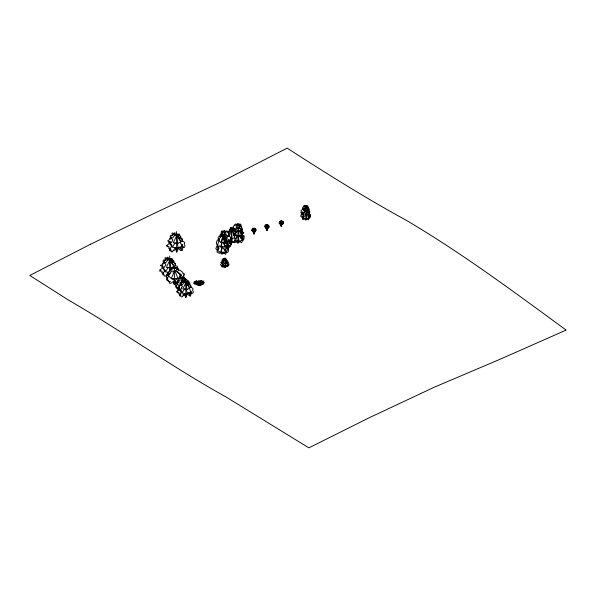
<?xml version="1.0" encoding="UTF-8"?>
<svg xmlns="http://www.w3.org/2000/svg" width="596" height="596" viewBox="0 0 596 596"><rect width="100%" height="100%" fill="white"/><g stroke="black" fill="none" stroke-linecap="round" stroke-linejoin="round"><path stroke-width="0.89" d="M203.296 282.161C204.517 279.852 200.748 281.506 201.247 281.595C202.491 281.215 205.62 281.915 203.437 283.569M198.163 282.012C198.669 283.301 190.891 284.262 194.609 282.593M199.504 283.51L199.138 284.069L199.936 284.337M190.884 286.475L190.541 287.391L190.951 287.54M199.183 281.26L199.31 281.766L199.161 281.185M227.851 247.884C230.808 247.049 231.837 244.963 230.324 242.304L229.788 241.916L229.661 243.369L229.14 243.108C228.059 239.965 232.492 240.076 231.121 243.973L231.501 244.189L231.62 240.963L232.544 242.296L232.902 241.805L233.662 242.46L233.9 241.685L234.802 242.252L234.556 240.493L236.247 240.24L235.852 238.512L238.065 235.696L239.383 242.371L238.318 241.715L238.177 242.49L237.811 242.274L237.521 241.104M241.745 233.93L241.879 235.159L244.293 236.128L241.693 236.366L244.084 236.903M252.339 229.743L252.659 228.298L255.9 229.177C257.502 231.375 252.928 231.233 254.328 233.766L253.866 233.766L253.479 231.524M265.332 226.316L265.652 224.863L268.9 225.75C270.554 228.045 265.771 227.679 267.328 230.339L266.866 230.339C266.568 225.489 266.814 233.23 266.203 228.283A1.11 0.909 0 0 1 265.682 228.119C261.793 220.498 273.78 229.497 266.375 227.992M304.318 218.434C305.837 218.806 306.307 219.879 306.94 218.732L308.497 219.753L309.108 217.197M231.747 240.411L231.583 244.084L231.047 244.084L230.883 241.119M227.709 246.245L226.309 246.67L226.391 245.619L228.454 244.509L227.21 243.533L225.243 243.496L225.996 242.304L225.586 241.35C227.195 239.637 225.944 238.616 224.536 238.072C225.847 235.345 223.5 237.193 223.001 235.517L221.854 235.681C220.386 235.703 216.355 237.193 218.657 238.951C218.955 240.464 216.549 239.234 217.13 241.022C216.095 241.253 215.901 245.783 217.935 244.516M302.917 208.384L302.79 209.166L300.905 210.783L301.449 212.169L300.771 212.861L302.254 212.943L302.515 213.986L301.978 214.91L301.576 213.815L300.637 216.214L302.984 218.173M224.178 236.187L224.61 230.339L224.759 234.571M228.685 248.837C221.511 246.595 233.409 249.836 226.324 246.647M308.482 217.868L309.622 218.173L310.628 215.908L310.613 215.335L308.661 214.918L310.613 214.739L308.803 214.016L308.773 213.085M224.506 236.135C224.558 234.422 223.485 236.783 222.941 235.368L221.988 236.031C218.233 238.028 219.589 240.881 218.024 243.451C217.331 244.144 216.84 248.644 218.412 246.498L218.985 247.869L218.739 248.875L218.307 249.292L218.099 247.869L216.959 251.944L219.082 253.3L220.967 253.009M174.069 281.007L174.002 283.547L174.851 284.039C173.585 281.156 176.26 281.275 176.96 282.765M176.811 251.02L176.371 251.788M177.876 281.059L177.869 280.47L178.547 280.262M186.004 296.406L185.609 297.099M176.796 250.715C175.887 247.906 178.115 248.726 178.517 249.113L181.273 250.625L181.109 250.231A1.05 0.603 60 0 1 181.78 250.625L182.577 250.268L181.847 247.042L182.1 245.135L180.364 243.049L180.804 241.499L179.962 240.739L179.657 239.398L178.286 238.244L178.174 235.204L177.124 236.374L176.587 235.74L176.96 234.437L176.476 234.258L174.792 236.031L175.149 234.325L173.764 236.388C173.354 238.221 171.901 237.35 171.864 239.018C175.254 239.823 167.32 245.269 171.693 244.725C169.197 247.541 173.242 244.375 171.797 246.55A3.166 1.825 -60 0 1 171 247.333L169.376 249.776L170.352 249.337L169.607 250.782L171.059 249.739L170.888 251.542L172.162 250.983L171.79 251.996L172.758 251.393A1.967 1.132 -60 0 1 173.153 250.976C174.598 247.459 173.592 252.153 175.537 249.56C174.039 247.474 177.66 247.757 176.431 251.385M226.227 265.324L226.547 265.63L226.107 265.533M167.334 274.54C167.521 273.095 166.291 275.009 166.217 275.553A1.967 1.132 -60 0 0 165.822 275.97C164.153 276.291 164.34 276.171 163.997 274.354C161.762 276.537 163.103 273.49 164.064 271.91A3.166 1.825 -60 0 0 164.861 271.12C166.306 268.945 162.216 272.201 164.764 269.295C160.294 269.951 168.363 264.348 164.928 263.596L165.129 262.613M185.661 296.868C186.824 293.679 183.643 293.478 184.857 295.095C183.106 297.426 184.015 293.202 182.711 296.368A1.766 1.021 -60 0 0 182.354 296.748C181.273 297.031 180.707 296.92 180.826 295.258C178.636 297.262 179.91 294.58 180.767 293.09A2.846 1.646 -60 0 0 181.489 292.383L181.892 291.459L180.625 292.092L181.385 290.446L179.94 290.759L181.773 288.211L181.318 287.63L182.518 286.542L182.406 285.983L181.475 285.871L181.728 284.724M309.033 212.437L309.54 214.083L308.944 215.387M166.001 260.228C163.028 255.177 167.267 259.685 167.387 257.293C170.478 256.645 163.997 261.547 169.488 258.753C171.03 259.104 168.81 260.646 170.396 260.996C170.605 259.193 171.596 259.878 171.134 261.19C171.171 263.574 173.645 264.646 173.764 266.799L173.563 267.82M217.778 245.537L217.816 244.956M171.119 260.109C171.305 257.584 173.898 259.118 172.088 260.705M178.07 235.04C178.249 231.702 177.899 235.666 176.617 235.837C177.75 233.796 175.44 234.466 174.725 233.647C175.865 231.747 174.084 233.192 173.645 233.543C172.02 232.224 171.335 233.379 172.818 235.04M187.174 282.929C187.926 279.137 191.264 283.741 189.237 284.329M225.944 260.169C225.102 258.776 227.411 258.955 226.07 260.139M199.98 283.703L200.114 285.782L199.317 284.173M171.134 261.19L172.639 262.046L172.319 263.581M178.07 236.619L179.575 237.476L179.254 239.003M187.137 283.45C190.02 283.636 187.345 287.697 187.107 283.733C187.584 282.102 186.57 281.789 186.451 283.547M227.769 262.523C226.808 259.871 229.9 264.274 228.655 265.518C226.934 265.809 227.575 262.3 226.011 261.279C225.854 258.359 223.835 260.117 223.954 258.388C223.969 260.035 222.174 258.478 223.142 258.619C225.221 258.642 225.996 260.34 225.66 263.492L223.463 263.164C224.796 254.648 229.467 264.393 226.026 259.849M186.094 283.972L186.392 283.674L186.28 284.366M222.68 260.296C220.989 260.467 222.636 259.141 223.269 259.573M170.724 261.711L170.545 261.115L170.188 262.21M172.043 261.853C170.367 258.113 176.58 261.562 172.535 262.203M178.726 236.903C178.673 233.706 182.354 236.605 180.364 238.728M190.467 293.649L191.547 293.366A0.946 0.767 0 0 1 192.404 293.366C193.916 292.629 193.193 291.042 192.486 290.11C194.773 287.644 189.729 287.92 191.025 286.371C190.966 285.462 189.573 284.732 188.887 284.255C185.103 282.817 191.368 281.23 189.267 284.769M198.498 283.197C198.222 282.176 201.627 281.066 200.517 282.027M302.425 213.025L302.187 214.322M195.399 282.958L198.163 280.94L199.086 282.139M169.748 271.463L170.195 270.867M229.952 229.684C231.963 224.036 233.401 232.112 233.967 234.228C234.176 235.331 235.368 238.802 234.638 241.067M220.133 236.925L219.894 235.86L220.736 235.07L222.852 235.651L223.075 237.133L223.038 234.824L221.913 239.398L221.526 248.867L221.794 247.854M229.229 242.319C230.674 242.118 230.98 240.844 230.369 238.653C231.397 238.072 229.892 236.321 229.073 236.217C228.499 234.109 229.363 232.097 225.206 231.419L224.044 231.092C223.448 232.716 221.183 230.51 222.487 233.423C221.272 234.049 220.282 233.87 220.766 235.733M196.792 282.988L196.456 281.439M196.881 283.696L196.829 283.137M226.666 265.332L226.785 265.332M221.757 248.264C221.809 248.204 220.684 258.969 223.008 251.743M178.48 279.777C177.951 279.397 176.699 282.184 176.155 283.934C173.98 285.022 178.353 285.678 175.47 285.879C175.589 286.967 176.543 289.269 178.509 288.084M233.617 230.965L233.327 230.585M228.871 236.15L229.333 235.234L228.536 234.697M223.202 236.657C223.82 238.199 225.281 240.486 224.342 242.46C223.694 245.887 226.972 245.314 224.766 248.033C226.368 250.298 226.316 250.774 224.774 249.433C225.728 250.76 226.629 251.564 226.048 253.211L225.497 254.388L223.813 252.875C224.26 255.095 222.569 251.922 222.837 253.799L222.539 253.553M178.554 270.867L178.651 269.846L177.742 269.437C179.359 266.107 170.031 267.909 171.991 270.815C170.896 272.484 170.054 272.826 169.033 274.495C168.333 277.08 166.47 279.241 168.132 280.075C168.4 281.528 168.571 282.444 170.262 281.29C167.871 283.621 170.374 283.748 171.782 282.765C172.527 281.208 175.142 281.2 173.89 284.039L174.747 283.547L174.963 280.552M199.809 284.583L196.978 284.828M182.056 239.503L181.81 238.251L180.834 238.75M227.91 232.753L228.037 231.933L227.106 231.032L224.133 231.241C223.887 232.842 221.913 232.112 222.964 234.228L221.548 235.718M279.807 222.636L280.046 220.96L283.294 221.839C284.933 224.111 280.232 223.791 281.714 226.428L281.26 226.428C280.895 221.749 281.275 229.102 280.597 224.372A1.11 0.909 0 0 1 280.068 224.208C276.984 222.621 281.856 219.224 283.145 222.517L281.282 224.305L280.709 223.813C279.926 216.393 285.789 226.867 280.865 224.185M253.889 228.551L252.019 230.339L253.322 231.151L255.192 230.913L253.889 228.551L253.322 231.151L253.889 231.643L255.758 229.855L253.889 228.551L252.592 229.281M267.455 225.616L266.889 225.124L266.323 227.724L266.889 228.216L268.759 226.428L266.889 225.124L265.019 226.912L266.889 228.216M200.927 281.722C201.791 282.765 202.349 281.908 200.539 281.014C200.696 280.537 199.727 283.003 200.509 282.05M255.55 229.736C256.355 225.847 250.447 230.496 253.225 232A1.11 0.641 -60 0 0 253.598 231.948L254.395 231.464M173.995 280.969L173.846 283.763L175.053 283.763L174.859 281.394L175.656 281.103M200.01 283.465L199.802 282.556M165.107 262.724L166.344 262.166L168.132 258.925L167.856 260.608L169.54 258.835L170.024 259.007L169.681 260.407L170.337 260.661L171.879 258.88L171.737 260.355M181.713 284.821L182.823 284.322L184.432 281.401L184.186 282.921L185.818 281.319L185.825 282.742L186.511 283.219L185.825 282.742L186.138 281.834L185.52 281.081L183.441 281.886L184.633 280.15L182.242 277.363L180.022 279.174L179.545 281.051L178.554 281.498L177.742 283.003C177.213 285.201 176.133 285.775 176.535 287.495C177.906 286.907 176.587 289.067 177.824 288.971C180.201 287.123 176.23 290.818 178.673 290.17A2.846 2.324 0 0 0 179.694 289.88C181.601 288.538 176.371 289.626 179.567 288.181L179.545 287.883C174.762 287.473 181.482 286.341 179.597 284.925C183.046 284.888 178.599 283.16 180.335 282.161C182.406 283.428 182.711 280.813 183.955 280.619C185.036 282.266 186.831 283.45 186.95 280.895C187.71 280.068 186.816 281.67 187.137 282.027M199.787 282.549C199.749 281.476 200.666 280.91 199.057 280.992M227.985 249.411L228.611 246.573L227.024 245.232M227.478 242.118L226.473 241.529L224.93 242.438M229.244 236.634L231.315 228.693L234.742 237.461M199.787 281.603L198.751 281.886M177.496 269.675L177.727 269.027L177.213 268.826M235.852 238.512C237.104 237.573 236.158 236.15 235.882 235.666C237.476 234.347 233.207 233.155 235.651 233.215C234.161 232.12 233.11 226.093 231.591 227.97M179.5 235.621L179.389 233.967L178.07 234.943M203.765 282.973L203.035 281.565L200.696 281.208L203.765 282.973L202.215 283.867L201.455 283.569L201.403 280.344M182.22 241.671L182.1 241.194M175.284 266.248C174.77 265.794 175.887 262.337 174.256 263.112M169.011 281.193L167.051 280.455C166.552 279.613 165.591 277.319 167.603 277.952C167.305 277.147 165.144 276.797 167.051 275.665C167.737 274.227 168.035 271.605 169.182 271.441C169.666 268.245 177.154 265.786 176.759 270.815C177.861 272.484 178.733 272.782 179.716 274.495C179.515 276.224 181.564 276.961 180.811 278.027M268.513 226.815C269.876 222.36 263.365 226.711 266.226 228.573A1.11 0.641 -60 0 0 266.598 228.521L267.47 227.977M196.732 282.616L197.291 282.243L198.163 282.78M198.051 282.139L200.71 282.132M182.957 281.305L182.309 279.651L179.567 286.289L176.952 283.621L178.293 282.631M181.847 241.007L182.063 239.681M221.019 242.43L222.748 238.333L226.733 240.166L225.012 242.252L221.019 242.43L218.754 240.531M218.926 245.664L220.349 246.856L222.144 242.572M218.762 249.068L217.22 249.925L220.289 252.503L222.628 246.945L225.698 252.257L227.448 250.141M198.52 282.154C198.379 279.807 199.742 283.063 199.31 281.394M228.529 235.308L228.991 234.6L228.514 234.854M222.412 253.605L223.209 252.54M186.228 283.383L187.807 281.364L187.673 282.69M173.503 262.665L173.868 261.242L173.153 261.51M218.978 238.854L219 239.279M228.536 234.6L228.983 233.476L228.298 233.274M189.841 294.417C190.653 295.229 188.016 293.657 189.774 294.35M177.772 237.29L176.617 235.897L173.272 242.751L177.891 243.444L181.244 241.484L178.927 238.691M170.843 261.868L169.689 260.467L166.336 267.328L170.955 268.021L174.308 266.054L171.998 263.261M186.868 284.054L185.833 282.795L182.816 288.971L186.973 289.589L189.99 287.823L187.911 285.313M196.233 282.117L196.181 281.722L198.691 282.161M242.244 233.706L243.846 232.596L242.587 231.755L240.583 231.926L241.343 230.659L240.933 229.751C242.52 227.955 241.365 226.949 239.86 226.577C241.171 223.709 238.877 225.832 238.296 224.193L233.915 225.824L233.081 226.882L233.945 228.477L233.036 228.946M309.078 212.921C312.244 210.47 306.553 213.13 308.087 209.956M265.585 225.854L265.019 226.912L266.323 227.724L268.193 227.478L266.889 225.124M223.09 236.448L224.409 234.086L228.41 236.232L226.204 238.162L224.603 238.109M223.165 252.846L222.978 253.68L222.464 253.62M182.756 277.885C183.456 276.678 184.946 277.691 184.656 278.913C185.676 278.101 185.229 278.98 185.706 279.718C187.174 279.099 186.719 280.366 188.06 280.537L188.537 281.342L188.202 282.854M234.228 240.642L239.897 241.477L241.469 242.81L242.185 241.514C242.974 239.652 241.581 239.175 240.553 237.744C243.205 239.637 241.894 238.042 240.546 236.254C243.593 233.93 239.085 234.198 240.054 230.965C241.335 229.527 240.151 228.365 239.301 227.359C240.337 225.243 238.452 225.921 238.199 224.334L235.383 224.029L234.504 224.901L234.623 225.72M180.305 289.045L176.617 291.526L177.846 291.638L177.027 292.636L178.748 292.368L179.158 292.979L178.539 293.902L180.156 294.059L179.687 294.782L180.394 294.759M225.363 239.495L225.646 239.048M175.217 242.81L172.356 247.28L178.279 248.167L182.57 245.649L181.922 244.285M168.281 267.38L165.42 271.85L167.96 272.23M191.189 291.571L187.323 293.843L181.996 293.038L184.894 288.516M226.473 263.335L227.888 264.542L225.839 265.741L223.023 265.317L224.252 263.402M282.772 223.113C284.687 218.516 277.676 222.509 280.619 224.662A1.11 0.641 -60 0 0 280.992 224.61L281.781 224.126M227.136 249.068L227.635 246.297M308.4 211.476C309.644 211.431 309.339 208.98 308.788 208.384C307.752 207.862 308.743 204.458 305.666 205.896L304.727 206.842L304.735 208.563L303.833 209.323L304.273 210.872C305.189 212.519 302.813 212.906 303.014 213.986C304.519 214.038 303.528 215.871 302.492 216.683C305.711 213.375 299.497 222.152 304.765 218.732C304.712 219.403 306.337 219.507 305.994 218.68M224.066 265.533L224.26 266.166L223.344 266.084M233.885 234.891C235.405 233.103 236.366 233.215 235.837 230.965C234.556 229.527 235.74 228.365 236.59 227.359C235.532 225.228 237.491 225.959 237.7 224.334L238.519 224.148C242.609 223.113 240.307 226.972 241.916 228.03C242.609 228.134 242.84 232.03 241.589 231.427M235.226 230.786L238.05 227.136L241.916 229.751L239.093 231.382L235.226 230.786L234.191 228.559M235.033 234.34L237.566 231.069M303.811 210.738L306.709 211.185L308.832 209.956L305.934 207.997L303.036 209.062L303.811 210.738L305.934 207.997L308.058 208.287M303.29 213.89L305.949 210.455L309.577 212.914L306.918 214.448L303.29 213.89L302.314 211.789M302.008 215.856L303.066 218.129L305.942 214.418L306.992 218.739L309.868 217.078L308.817 214.806M180.312 236.88C181.668 236.232 179.649 238.609 178.979 237.282M197.686 284.15L199.504 281.826L201.88 283.502L199.504 284.612L197.686 284.15L200.07 284.434L199.504 281.826L197.12 282.936L198.937 281.997L199.049 280.984M228.804 243.526L229.594 242.341L228.864 240.426M220.349 246.856L225.348 246.625L226.964 244.665M177.243 236.798L177.66 237.141M225.564 265.786L225.079 265.972L225.139 266.948M177.109 237.014L177.027 237.521M175.418 267.902C176.803 266.554 177.683 268.342 177.988 269.414C179.076 267.835 178.115 270.495 179.292 270.361C180.908 269.601 180.283 271.396 181.929 271.411L182.51 273.147L184.03 273.348L183.352 274.182L184.589 274.339L183.561 275.598L184.179 276.052L183.024 276.261L182.614 277.49M229.177 232.045C226.517 232.835 230.488 231.025 229.318 229.713C230.764 229.266 230.086 227.828 231.211 227.56C229.84 228.67 228.477 234.355 228.693 233.297M202.767 284.359L203.661 284.016L202.104 281.975L201.85 282.526L202.565 283.07L201.806 284.091M174.956 249.061L174.911 248.517M199.995 284.113C196.844 288.308 198.572 282.772 198.356 283.502M179.247 273.02L181.43 275.24L178.01 278.593L174.74 280.209L171.32 278.608L168.05 275.277L169.756 273.601M308.318 209.606L308.706 208.16L307.29 207.579C308.251 205.486 306.553 207.006 306.12 205.791C303.483 205.97 301.628 207.915 302.679 209.464M186.451 283.502L186.779 284.039M225.549 260.31L225.407 260.579M229.751 230.25L228.983 230.875L229.639 231.576M281.282 221.213L279.412 223.001L280.709 223.813L282.579 223.575L281.282 221.213L279.412 223.001L280.656 223.873M281.282 224.305L283.145 222.517M164.697 261.294C162.514 262.799 162.827 258.575 164.652 260.258C166.716 260.243 166.314 257.1 167.968 258.619C169.607 258.135 170.016 259.61 169.927 260.333C170.791 259.968 171.402 256.422 171.134 259.521M189.945 285.171L190.496 284.91L190.772 285.797M200.271 282.191C201.239 282.184 203.921 286.14 199.429 284.62M228.134 247.154L229.922 245.589L227.605 244.338M181.467 245.276L181.929 245.261M221.459 234.042L221.168 231.695L221.719 230.995L224.208 231.017C224.819 232.552 226.51 232.284 225.668 234.317L226.92 235.904L226.212 239.443M198.326 281.603C196.471 282.355 198.475 281.044 194.594 283.473L194.281 282.221L196.278 281.424L198.58 281.871L194.281 282.221M238.37 241.678L238.273 242.356L237.752 242.356L237.342 241.35M306.173 218.903L305.606 219.35L305.532 218.471M177.109 236.91L177.243 237.722M177.206 268.431C179.426 265.674 173.958 266.233 175.455 264.445C175.596 263.313 173.749 263.052 173.414 262.054M197.008 284.702L196.583 283.495L194.758 284.486L195.212 283.279M168.05 275.277L170.277 273.616M172.505 271.962L174.74 270.308L181.43 275.24L179.94 276.343M180.968 280.642L182.309 279.651M226.204 265.473L227.806 265.548L227.888 266.74L225.094 265.913L225.132 267.44L224.357 265.54L224.856 265.719L224.96 267.448M186.362 282.653C185.632 282.698 186.421 280.649 184.283 281.126M174.136 267.939L174.382 267.477L175.142 268.163M226.249 243.421L227.061 242.483M176.93 248.227L176.781 251.735L176.043 247.891L175.47 247.884M186.28 293.783L185.974 297.046L185.311 293.597L184.641 293.567M182.205 277.758C181.564 277.848 180.156 276.663 179.821 277.945C179.374 278.019 178.033 279.546 179.009 278.816C180.968 276.984 185.535 277.185 185.542 279.777M189.252 283.554L189.185 284.225M190.422 291.571L190.429 291.146M196.836 283.502C195.525 283.614 198.155 286.482 196.456 283.115M225.66 263.492L227.255 262.56L226.644 261.294M226.756 260.407L226.83 260.653M234.109 237.826L232.216 238.921L231.315 240.866L230.049 239.629M235.331 235.115L239.369 235.74L242.915 233.692L241.618 230.89M239.465 241.455L243.302 239.242L241.901 236.217M225.742 259.416L225.817 258.746L225.497 260.221M190.4 292.249L191.838 292.256L190.407 292.383M234.444 235.211L233.811 235.129M218.903 239.145L218.501 239.309L219.06 239.666M221.213 235.584L224.409 234.086L226.204 238.162M170.232 242.326L169.607 242.684L170.635 243.056M222.01 262.963L222.025 263.343M168.869 272.931L168.273 272.968L168.318 273.951M227.381 264.721L227.501 264.341M236.508 227.709L238.05 227.136L239.093 231.382M196.129 281.327C195.771 282.042 194.452 280.925 194.378 281.617C193.32 283.957 197.239 279.621 196.896 283.92L194.594 283.473L196.583 283.495M169.033 272.826L168.616 272.968L168.832 273.936M183.471 294.707L182.674 294.737M243.995 236.985L243.943 239.063L242.93 240.777L242.274 240.441M171.275 237.059L170.069 237.178L171.462 238.43M167.744 273.162L168.214 273.259L167.841 273.653M180.238 289.269L179.672 288.747M199.921 281.901L202.998 281.647M182.078 246.245L183.292 246.401L181.624 246.468M225.556 265.525L224.93 267.395M226.309 261.383L226.458 260.653L225.742 260.288M226.07 246.044L227.881 245.343L226.83 245.18M239.331 241.648L239.972 241.216M181.571 283.502L179.97 283.718L181.191 285.082M163.699 267.626L162.671 267.261M230.406 240.628C232.097 241.477 229.996 248.674 232.127 240.777M224.647 253.047L223.858 253.054M228.596 248.912L228.551 250.99L227.597 252.525L225.772 251.922M186.228 294.051L186.034 296.964L185.512 296.964M181.013 247.847C178.703 248.219 181.05 246.625 179.947 247.958M189.781 293.552L188.768 293.701M233.975 228.03L233.282 228.156L233.714 229.088M162.797 265.89C156.361 265.749 165.561 264.497 162.529 263.216C167.767 262.56 160.294 259.7 164.526 263.007M179.634 287.674L179.642 288.121M220.289 252.503L225.698 252.257M170.583 249.188L169.786 249.21L170.314 248.405L168.519 248.234L169.204 247.213L168.75 246.528L166.701 246.737L167.752 245.716L166.381 245.597L168.668 244.084A3.166 2.585 0 0 0 169.8 243.764L170.426 242.989L168.437 242.885L169.636 241.544C165.986 241.142 168.31 240.411 170.24 239.309C168.087 237.871 171.648 238.869 171.32 237.379C167.893 235.152 172.326 235.822 173.645 234.325C176.066 231.71 171.991 236.634 176.87 234.384C175.984 238.616 179.545 232.246 178.666 235.785M222.181 266.226L221.786 266.189L222.375 265.347A1.505 0.872 -60 0 0 222.755 264.967C221.593 264.408 224.118 254.492 227.255 262.56M163.647 273.758L162.857 273.788L163.379 272.983L161.583 272.812L162.276 271.783L161.814 271.106L159.765 271.307L160.816 270.293L159.445 270.167L161.732 268.662A3.166 2.585 0 0 0 162.864 268.342L163.49 267.567L161.516 267.172L162.723 266.457L162.388 265.987L163.125 266.524M232.783 229.058L233.14 229.006M183.806 294.662L184.514 294.402L183.933 294.193M182.145 247.698L183.248 247.929L183.002 247.608A1.05 0.857 0 0 1 183.918 247.645C185.527 246.915 184.834 245.12 184.149 244.248C186.332 241.477 181.236 241.529 182.391 239.868C182.532 238.735 180.677 238.482 180.35 237.484M176.267 251.639L176.841 251.639L176.751 248.472L177.854 248.264M173.6 268.163C172.296 266.069 172.214 268.52 171.134 267.887C171.559 270.226 169.234 267.917 170.173 270.763M230.496 238.661L232.216 238.921L231.315 228.693M170.285 241.395L169.376 241.417L170.061 241.946M222.04 262.516L221.63 262.583L222.047 262.843M303.066 218.129L306.992 218.739M179.076 247.571L179.761 247.929L179.329 247.049M223.165 259.886L222.666 259.7L222.919 260.139M224.394 237.625L225.511 237.037L225.802 238.72M167.834 272.633L168.646 272.655M185.632 282.355L185.997 282.735M223.336 242.095L227.508 244.017L225.377 242.222M306.605 218.784L307.372 218.553M226.04 238.184L229.616 240.114L226.852 242.535L226.107 240.829M175.03 248.167L175.529 247.966M184.395 293.835L184.857 293.962L184.745 293.53M227.15 266.032L226.733 265.905L227.195 266.047M217.912 250.998L215.812 248.651L217.048 245.589L217.57 247.094L218.024 246.409M309.056 217.235L307.804 215.953L309.205 216.728L307.804 214.836L307.871 214.255L308.981 213.897L307.171 212.221L307.871 209.323L306.977 208.563L306.977 206.842L306.039 205.896C305.145 205.404 302.626 205.501 303.491 207.095M172.386 235.778L171.559 235.718M165.45 260.348L164.667 260.05L164.988 260.728M307.901 215.745L309.868 217.078M240.151 231.822L242.915 233.692M238.065 235.696L243.302 239.242M252.019 230.339L253.27 231.211M173.25 279.114L174.74 280.209M188.202 285.596C189.55 288.769 192.061 293.47 190.474 296.048A0.946 0.544 60 0 0 189.893 295.683L190.049 296.063L187.04 294.148L187.144 294.722L185.915 294.163L185.989 296.13M226.189 247.884L227.419 248.912M181.258 244.524L182.57 245.649M223.873 265.533C225.31 266.531 223.761 266.375 223.403 267.075A0.939 0.536 -60 0 0 223.217 267.276C222.576 267.135 221.474 266.822 222.04 266.002C221.295 265.019 219.484 264.885 221.265 263.797A1.505 1.229 0 0 0 221.809 263.648C222.45 263.238 219.574 262.225 221.459 261.92C222.524 261.294 221.757 259.752 222.599 261.108M227.56 245.172C230.324 247.087 225.348 242.982 227.292 242.363C229.08 242.356 227.493 240.486 226.145 239.979M242.229 233.625L242.863 235.256L242.065 236.992M188.299 292.964L188.627 293.672L187.591 292.949M181.385 282.78L181.422 282.385L182.018 282.69L182.011 276.633M196.278 281.424L196.583 281.841M222.748 238.333L225.012 242.252M222.911 242.416L225.348 246.625M221.205 233.982C220.714 233.826 219.7 235.047 220.423 235.867M222.248 263.7L223.023 265.317M170.724 243.876L172.028 246.595M180.893 290.744L181.996 293.038M164.116 269.131L165.092 271.173M308.609 210.813L309.577 212.914M241.231 228.261L241.916 229.751M185.512 281.573C183.784 281.446 184.276 278.459 183.873 280.202C183.024 281.133 180.275 279.047 182.458 282.184M170.016 261.935L170.307 261.45M201.455 281.506L202.215 283.867M305.934 207.997L306.709 211.185M305.949 210.455L306.918 214.448M238.288 231.3L239.369 235.74M225.258 263.03L225.839 265.741M177.191 243.108L178.279 248.167M186.406 289.567L187.323 293.843M170.255 267.678L170.62 269.37M224.856 265.496L224.96 267.38M176.215 247.66L176.431 251.75M196.442 281.558L196.188 280.679L196.129 281.245M185.833 282.795L186.973 289.589M176.617 235.897L177.891 243.444M169.689 260.467L170.955 268.021M185.505 293.59L185.661 297.061M234.101 241.782L234.422 242.81L236.5 241.447C235.956 243.622 238.095 240.62 237.715 242.49L238.139 241.663M305.852 205.21L305.852 220.386M281.58 226.428L281.58 224.737L281.506 226.428M281.334 220.676L281.334 226.696M267.194 230.339L267.194 228.648L267.112 230.339M266.941 224.58L266.941 230.6M254.194 233.766L254.194 232.075L254.112 233.766M253.941 228.007L253.941 234.027M237.946 223.418L237.946 243.652M231.315 227.426L231.315 244.241M225.05 257.83L225.05 267.597M201.403 284.016L201.403 284.821M185.833 278.876L185.833 297.359M176.617 231.539L176.617 252.071M174.375 266.539L174.375 284.694M169.689 256.109L169.689 271.448M200.815 281.036L200.517 281.923L200.815 281.036M252.175 229.05L251.735 230.63L252.682 231.546A1.11 0.909 0 0 0 253.203 231.71L253.583 233.766L253.583 231.829L255.341 231.859L255.282 229.989L253.866 228.357L252.175 229.05M196.27 281.044L196.315 281.014M188.887 293.038L189.014 293.709L188.887 293.038M181.333 249.128L180.208 248.472L181.333 249.128M228.223 264.9L227.434 264.929L228.223 264.9M174.74 270.308L171.32 278.608L178.01 278.593L174.74 270.308M90.726 244.151L29.8 275.456L68.503 300.093C121.748 330.81 171.715 366.838 225.526 396.668L308.855 447.857L369.773 417.483L434.201 387.244L499.679 359.425L566.2 330.057L565.559 329.663C513.432 291.511 461.483 252.823 405.757 219.991C365.154 197.85 326.019 173.19 287.16 148.143L221.682 181.668L156.204 212.4L90.726 244.151"/></g></svg>
